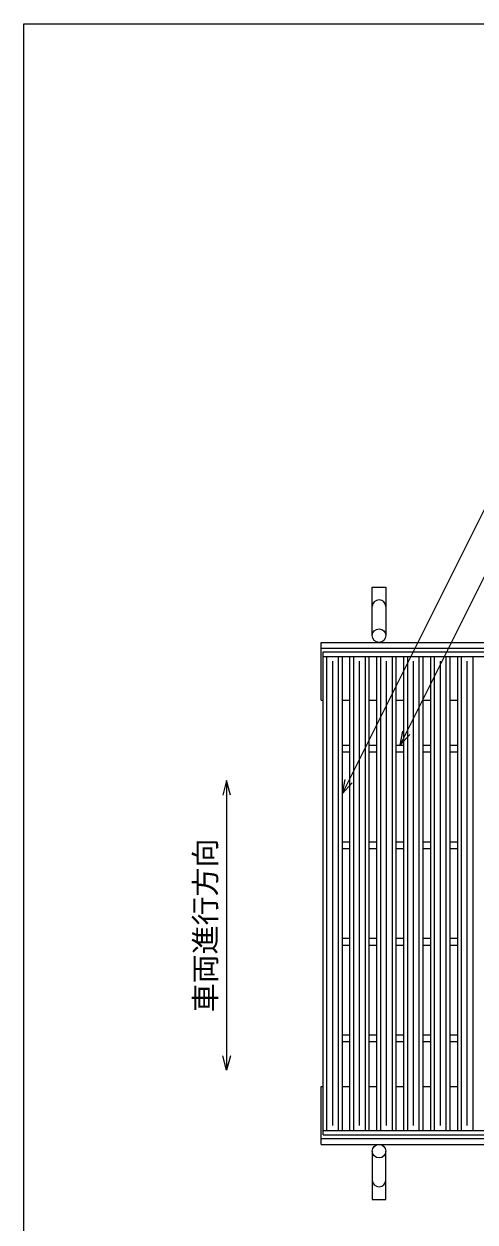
# Model space of a CAD drawing. Units: millimetres, scale not verified. Extents: x -1820 to 1724, y -1285 to 1059.
# Drawn here: x -1736 to -1268, y -182 to 1059 of the extents above; entities that cross this region are included whole.
import ezdxf
from ezdxf.enums import TextEntityAlignment as Align

# ---------------------------------------------------------------- set-up
doc = ezdxf.new("R2010")
doc.units = ezdxf.units.MM
doc.header["$LTSCALE"] = 10
for name, color, linetype, lineweight in [('0_2', 150, 'Continuous', 25), ('16', 3, 'Continuous', 25), ('19', 6, 'Continuous', 25), ('22', 2, 'Continuous', 25)]:
    doc.layers.add(name, color=color, linetype=linetype, lineweight=lineweight)
doc.styles.add('ベクトル', font='')
doc.styles.get('ベクトル').set_extended_font_data('ベクトル')

msp = doc.modelspace()

# ---------------------------------------------------------------- linework, layer by layer
at = {"layer": '0_2'}
for p, q in [((-1736, -1141), (-1736, 1059)), ((-1736, 1059), (1724, 1059))]:
    msp.add_line(p, q, dxfattribs=at)
at = {"layer": '0_2', "color": 4}
for p, q in [((-1526, 275.33), (-1530, 260.33)), ((-1522, 260.33), (-1526, 275.33)), ((-1526, 275.33), (-1526, -24.67)), ((-1526, -24.67), (-1530, -9.67)), ((-1522, -9.67), (-1526, -24.67))]:
    msp.add_line(p, q, dxfattribs=at)
at = {"layer": '16'}
for p, q in [((-1426, 408.5), (-430, 408.5)), ((-1426, 404), (-1426, 408.5)), ((-1426, 404), (-430, 404)), ((-1426, -87), (-1426, 404)), ((-1426, 404), (-1406, 404)), ((-1422, -87), (-1422, 404)), ((-1416, -82), (-1416, 399)), ((-1410, -87), (-1410, 404)), ((-1406, -87), (-1406, 404)), ((-1398.1, -87), (-1398.1, 404)), ((-1398.1, 404), (-1378.1, 404)), ((-1394.1, -87), (-1394.1, 404)), ((-1388.1, -82), (-1388.1, 399)), ((-1382.1, -87), (-1382.1, 404)), ((-1378.1, -87), (-1378.1, 404)), ((-1370.2, -87), (-1370.2, 404)), ((-1370.2, 404), (-1350.2, 404)), ((-1366.2, -87), (-1366.2, 404)), ((-1360.2, -82), (-1360.2, 399)), ((-1354.2, -87), (-1354.2, 404)), ((-1350.2, -87), (-1350.2, 404)), ((-1342.3, -87), (-1342.3, 404)), ((-1342.3, 404), (-1322.3, 404)), ((-1338.3, -87), (-1338.3, 404)), ((-1332.3, -82), (-1332.3, 399)), ((-1326.3, -87), (-1326.3, 404)), ((-1322.3, -87), (-1322.3, 404)), ((-1314.4, -87), (-1314.4, 404)), ((-1314.4, 404), (-1294.4, 404)), ((-1310.4, -87), (-1310.4, 404)), ((-1304.4, -82), (-1304.4, 399)), ((-1298.4, -87), (-1298.4, 404)), ((-1294.4, -87), (-1294.4, 404)), ((-1286.5, -87), (-1286.5, 404)), ((-1286.5, 404), (-1266.5, 404)), ((-1282.5, -87), (-1282.5, 404)), ((-1276.5, -82), (-1276.5, 399)), ((-1270.5, -87), (-1270.5, 404)), ((-1406, 312), (-1398.1, 312)), ((-1378.1, 312), (-1370.2, 312)), ((-1350.2, 312), (-1342.3, 312)), ((-1322.3, 312), (-1314.4, 312)), ((-1294.4, 312), (-1286.5, 312)), ((-1406, 305), (-1398.1, 305)), ((-1378.1, 305), (-1370.2, 305)), ((-1350.2, 305), (-1342.3, 305)), ((-1322.3, 305), (-1314.4, 305)), ((-1294.4, 305), (-1286.5, 305)), ((-1406, 212), (-1398.1, 212)), ((-1378.1, 212), (-1370.2, 212)), ((-1350.2, 212), (-1342.3, 212)), ((-1322.3, 212), (-1314.4, 212)), ((-1294.4, 212), (-1286.5, 212)), ((-1406, 205), (-1398.1, 205)), ((-1378.1, 205), (-1370.2, 205)), ((-1350.2, 205), (-1342.3, 205)), ((-1322.3, 205), (-1314.4, 205)), ((-1294.4, 205), (-1286.5, 205)), ((-1406, 112), (-1398.1, 112)), ((-1378.1, 112), (-1370.2, 112)), ((-1350.2, 112), (-1342.3, 112)), ((-1322.3, 112), (-1314.4, 112)), ((-1294.4, 112), (-1286.5, 112)), ((-1406, 105), (-1398.1, 105)), ((-1378.1, 105), (-1370.2, 105)), ((-1350.2, 105), (-1342.3, 105)), ((-1322.3, 105), (-1314.4, 105)), ((-1294.4, 105), (-1286.5, 105)), ((-1406, 12), (-1398.1, 12)), ((-1406, 5), (-1398.1, 5)), ((-1378.1, 12), (-1370.2, 12)), ((-1378.1, 5), (-1370.2, 5)), ((-1350.2, 12), (-1342.3, 12)), ((-1350.2, 5), (-1342.3, 5)), ((-1322.3, 12), (-1314.4, 12)), ((-1322.3, 5), (-1314.4, 5)), ((-1294.4, 12), (-1286.5, 12)), ((-1294.4, 5), (-1286.5, 5)), ((-1426, -87), (-430, -87)), ((-1426, -91.5), (-1426, -87)), ((-1426, -87), (-1406, -87)), ((-1426, -91.5), (-430, -91.5)), ((-1398.1, -87), (-1378.1, -87)), ((-1370.2, -87), (-1350.2, -87)), ((-1342.3, -87), (-1322.3, -87)), ((-1314.4, -87), (-1294.4, -87)), ((-1286.5, -87), (-1266.5, -87))]:
    msp.add_line(p, q, dxfattribs=at)
at = {"layer": '19'}
for p, q in [((-1375, 425.5), (-1375, 475.5)), ((-1375, 475.5), (-1361, 475.5)), ((-1361, 475.5), (-1361, 425.5)), ((-1428, 418.5), (-428, 418.5)), ((-1428, 358.5), (-1428, 418.5)), ((-1428, 412.5), (-428, 412.5)), ((-1428, 358.5), (-1426, 358.5)), ((-1406, 358.5), (-1398.1, 358.5)), ((-1378.1, 358.5), (-1370.2, 358.5)), ((-1350.2, 358.5), (-1342.3, 358.5)), ((-1322.3, 358.5), (-1314.4, 358.5)), ((-1294.4, 358.5), (-1286.5, 358.5)), ((-1428, -101.5), (-1428, -41.5)), ((-1428, -41.5), (-1426, -41.5)), ((-1406, -41.5), (-1398.1, -41.5)), ((-1378.1, -41.5), (-1370.2, -41.5)), ((-1350.2, -41.5), (-1342.3, -41.5)), ((-1322.3, -41.5), (-1314.4, -41.5)), ((-1294.4, -41.5), (-1286.5, -41.5)), ((-1428, -95.5), (-428, -95.5)), ((-1428, -101.5), (-428, -101.5)), ((-1375, -108.5), (-1375, -158.5)), ((-1361, -158.5), (-1361, -108.5)), ((-1375, -158.5), (-1361, -158.5))]:
    msp.add_line(p, q, dxfattribs=at)
for centre in [(-1368, 425.5), (-1368, -108.5)]:
    msp.add_circle(centre, 7, dxfattribs=at)
for centre, start, end in [((-1368, 455.5), 0, 180), ((-1368, -138.5), 180, 0)]:
    msp.add_arc(centre, 7, start, end, dxfattribs=at)
at = {"layer": '22', "color": 4}
for p, q in [((-1406, 262), (-1188.25, 697.5)), ((-1346.25, 312), (-1176, 652.5)), ((-1346.25, 312), (-1343.25, 326.6)), ((-1346.25, 312), (-1336.25, 323)), ((-1406, 262), (-1403, 276.6)), ((-1406, 262), (-1396, 273))]:
    msp.add_line(p, q, dxfattribs=at)

# ---------------------------------------------------------------- texts
at = {"layer": '0_2', "color": 2, "style": 'ベクトル'}
msp.add_text('車両進行方向', height=21.99, rotation=90, dxfattribs=at).set_placement((-1548, 35.33), align=Align.MIDDLE_LEFT)

doc.saveas('drawing.dxf')
